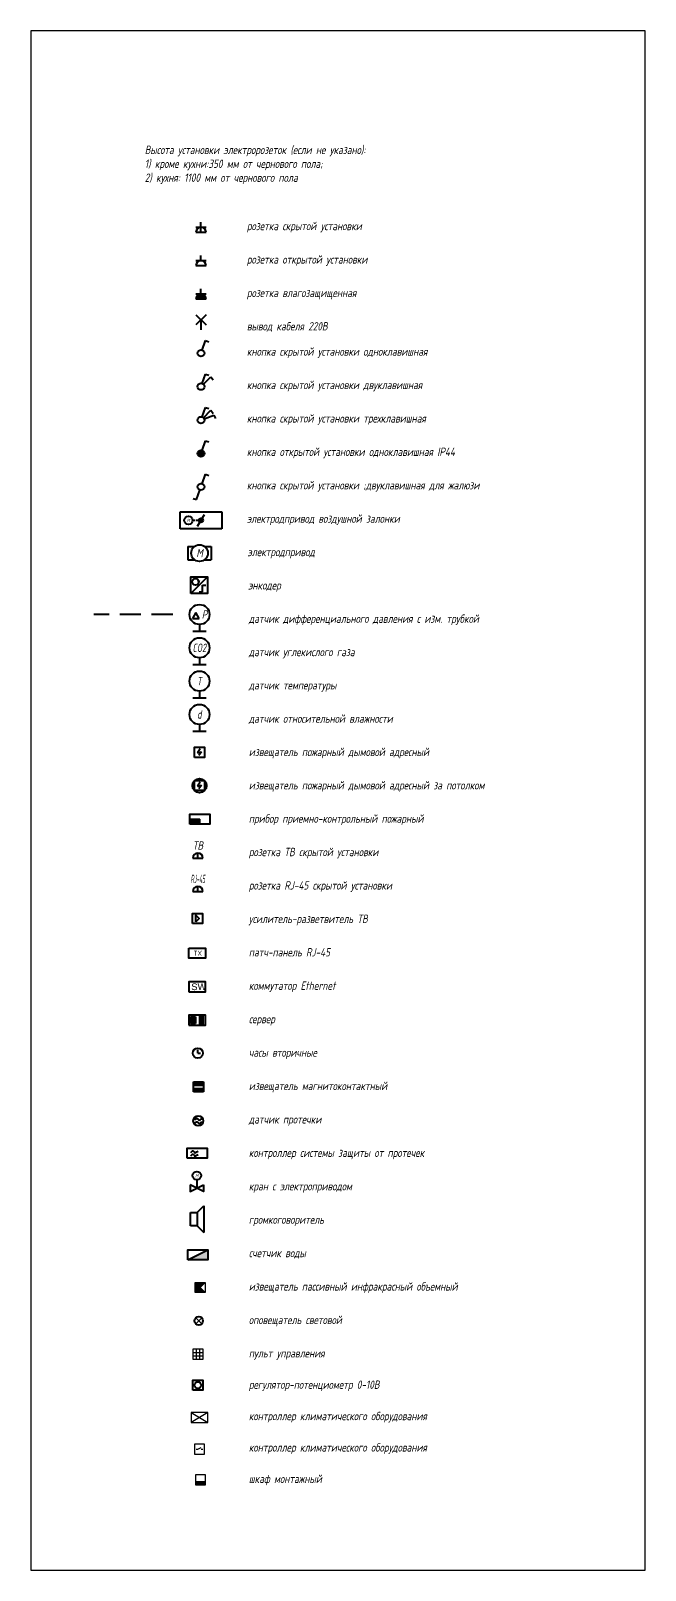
# Model space of a CAD drawing. Header units: millimetres. Extents: x 4401 to 32248, y -2196 to 17008.
# Drawn here: x 28570 to 32248, y -2196 to 7016 of the extents above; entities that cross this region are included whole.
import ezdxf
from ezdxf.enums import TextEntityAlignment as Align

# ---------------------------------------------------------------- set-up
doc = ezdxf.new("R2010")
doc.units = ezdxf.units.MM
doc.linetypes.add('DASHED', pattern=[19.05, 12.7, -6.35])
doc.layers.add('100 noprint', color=2, linetype='Continuous', plot=False)
doc.styles.add('GOST typeA', font='GOST_A.TTF')
doc.styles.get("Standard").update_dxf_attribs({"font": 'arial.ttf'})
doc.styles.add('ГОСТ-ISOCPEUR', font='isocpeui.ttf', dxfattribs={"width": 0.8})

# ---------------------------------------------------------------- blocks, each defined once
blk = doc.blocks.new('розетка скрытая трехполюсная')
at = {"color": 0, "lineweight": -2}
for p, q in [((-1.5, 1.5), (1.5, 1.5)), ((-1.5, 0), (1.5, 0)), ((0, 0), (0, 3))]:
    blk.add_line(p, q, dxfattribs=at)
blk.add_arc((0, 0), 1.5, 0, 180, dxfattribs=at)
blk = doc.blocks.new('розетка открытая трехполюсная')
at = {"color": 0, "lineweight": -2}
for p, q in [((-1.5, 1.5), (1.5, 1.5)), ((-1.5, 0), (1.5, 0)), ((0, 1.5), (0, 3))]:
    blk.add_line(p, q, dxfattribs=at)
blk.add_arc((0, 0), 1.5, 0, 180, dxfattribs=at)
blk = doc.blocks.new('розетка скрытая трехполюсная IP54')
at = {"lineweight": -2}
h = blk.add_hatch(color=0, dxfattribs=at)
h.paths.add_polyline_path([(0, 0), (0, 1.5, 0.414214), (-1.5, 0)])
h.paths.add_polyline_path([(1.5, 0, 0.414214), (0, 1.5), (0, 0)])
at = {"color": 0, "lineweight": -2}
for p, q in [((-1.5, 1.5), (1.5, 1.5)), ((-1.5, 0), (1.5, 0)), ((0, 0), (0, 3))]:
    blk.add_line(p, q, dxfattribs=at)
blk.add_arc((0, 0), 1.5, 0, 180, dxfattribs=at)
blk = doc.blocks.new('стац. точка')
at = {"color": 0, "lineweight": -2}
for p, q in [((-1.5, 1.5), (1.5, -1.5)), ((1.5, 1.5), (-1.5, -1.5)), ((0, 0), (0, -3))]:
    blk.add_line(p, q, dxfattribs=at)
blk = doc.blocks.new('кнопка 1')
at = {"color": 0, "lineweight": -2}
for p, q in [((0.35, 0.94), (1.39, 3.78)), ((1.39, 3.78), (2.34, 3.45))]:
    blk.add_line(p, q, dxfattribs=at)
blk.add_circle((0, 0), 1, dxfattribs=at)
blk = doc.blocks.new('кнопка 2')
at = {"color": 0, "lineweight": -2}
for p, q in [((0.35, 0.94), (1.39, 3.78)), ((0.71, 0.71), (2.93, 2.93)), ((1.39, 3.78), (2.34, 3.45)), ((2.93, 2.93), (3.66, 2))]:
    blk.add_line(p, q, dxfattribs=at)
blk.add_circle((0, 0), 1, dxfattribs=at)
blk = doc.blocks.new('кнопка 3')
at = {"color": 0, "lineweight": -2}
for p, q in [((0.35, 0.94), (1.39, 3.78)), ((0.71, 0.71), (2.93, 2.93)), ((0.94, 0.35), (3.89, 1.44)), ((1.39, 3.78), (2.34, 3.45)), ((2.93, 2.93), (3.66, 2)), ((3.89, 1.44), (4.3, 0.48))]:
    blk.add_line(p, q, dxfattribs=at)
blk.add_circle((0, 0), 1, dxfattribs=at)
blk = doc.blocks.new('кнопка 1 открытая IP44')
at = {"lineweight": -2}
blk.add_hatch(color=0, dxfattribs=at).paths.add_polyline_path([(-1, 0, 1), (1, 0, 1)])
at = {"color": 0, "lineweight": -2}
for p, q in [((0.35, 0.94), (1.39, 3.78)), ((1.39, 3.78), (2.34, 3.45))]:
    blk.add_line(p, q, dxfattribs=at)
blk.add_circle((0, 0), 1, dxfattribs=at)
blk = doc.blocks.new('дроссель d100')
at = {"color": 0, "lineweight": -2}
for p, q in [((0, 0), (0, 100)), ((0, 100), (250, 100)), ((250, 100), (250, 0)), ((250, 0), (0, 0)), ((103.4, 14.7), (146.6, 85.3))]:
    blk.add_line(p, q, dxfattribs=at)
at = {"color": 0, "linetype": 'DASHED', "lineweight": -2}
blk.add_line((75, 50), (125, 50), dxfattribs=at)
at = {"color": 0, "lineweight": -2}
for centre, radius in [((50, 50), 25), ((125, 50), 12.5)]:
    blk.add_circle(centre, radius, dxfattribs=at)
at = {"color": 0, "lineweight": -2, "style": 'ГОСТ-ISOCPEUR', "width": 0.8}
blk.add_text('M', height=20, dxfattribs=at).set_placement((50, 50), align=Align.MIDDLE_CENTER)
blk = doc.blocks.new('электродвигатель')
at = {"color": 0, "lineweight": -2}
for p, q in [((0, 4), (0, 0)), ((0, 4), (2, 4)), ((0, 0), (2, 0)), ((5, 4), (7, 4)), ((5, 0), (7, 0)), ((7, 4), (7, 0))]:
    blk.add_line(p, q, dxfattribs=at)
blk.add_circle((3.5, 2), 2.5, dxfattribs=at)
at = {"color": 0, "lineweight": -2, "style": 'ГОСТ-ISOCPEUR', "width": 0.8}
blk.add_text('M', height=2.5, rotation=360, dxfattribs=at).set_placement((3.5, 2), align=Align.MIDDLE_CENTER)
blk = doc.blocks.new('энкодер')
at = {"color": 0, "lineweight": -2}
for p, q in [((0, 0), (5, 5)), ((2.43, 3.56), (2.2, 3.9)), ((2.43, 3.56), (2.66, 3.9)), ((2.48, 0.56), (3.48, 0.56)), ((3.48, 0.56), (3.48, 2.56)), ((3.48, 2.56), (4.48, 2.56))]:
    blk.add_line(p, q, dxfattribs=at)
blk.add_lwpolyline([(0, 0), (0, 5), (5, 5), (5, 0)], close=True, dxfattribs=at)
blk.add_circle((1.43, 3.56), 1, dxfattribs=at)
blk = doc.blocks.new('кнопка жалюзи')
at = {"color": 0, "lineweight": -2}
for p, q in [((0.35, 0.94), (1.39, 3.78)), ((1.39, 3.78), (2.34, 3.45)), ((-2.34, -3.45), (-1.39, -3.78)), ((-1.39, -3.78), (-0.35, -0.94))]:
    blk.add_line(p, q, dxfattribs=at)
blk.add_circle((0, 0), 1, dxfattribs=at)
blk = doc.blocks.new('датчик давления')
at = {"color": 0, "lineweight": -2}
for p, q in [((-1.09, 5.56), (-2.09, 3.83)), ((-0.09, 3.83), (-1.09, 5.56)), ((-2.09, 3.83), (-0.09, 3.83)), ((-2, 0), (2, 0)), ((0, 2), (0, 0))]:
    blk.add_line(p, q, dxfattribs=at)
blk.add_circle((0, 5), 3, dxfattribs=at)
at = {"color": 0, "lineweight": -2, "style": 'ГОСТ-ISOCPEUR', "width": 0.8}
blk.add_text('P', height=2.5, rotation=360, dxfattribs=at).set_placement((1.5, 5), align=Align.MIDDLE_CENTER)
blk = doc.blocks.new('датчик CO2')
at = {"color": 0, "lineweight": -2}
for p, q in [((-2, 0), (2, 0)), ((0, 2), (0, 0))]:
    blk.add_line(p, q, dxfattribs=at)
blk.add_circle((0, 5), 3, dxfattribs=at)
at = {"color": 0, "lineweight": -2, "style": 'ГОСТ-ISOCPEUR', "width": 0.6}
blk.add_text('CO2', height=2.5, rotation=360, dxfattribs=at).set_placement((-0.01, 5), align=Align.MIDDLE_CENTER)
blk = doc.blocks.new('датчик температуры')
at = {"color": 0, "lineweight": -2}
for p, q in [((-2, 0), (2, 0)), ((0, 2), (0, 0))]:
    blk.add_line(p, q, dxfattribs=at)
blk.add_circle((0, 5), 3, dxfattribs=at)
at = {"color": 0, "lineweight": -2, "style": 'ГОСТ-ISOCPEUR', "width": 0.6}
blk.add_text('T', height=2.5, rotation=360, dxfattribs=at).set_placement((-0.01, 5), align=Align.MIDDLE_CENTER)
blk = doc.blocks.new('датчик относительной влажности')
at = {"color": 0, "lineweight": -2}
for p, q in [((-2, 0), (2, 0)), ((0, 2), (0, 0))]:
    blk.add_line(p, q, dxfattribs=at)
blk.add_circle((0, 5), 3, dxfattribs=at)
at = {"color": 0, "lineweight": -2, "style": 'ГОСТ-ISOCPEUR', "width": 0.6}
blk.add_text('d', height=2.5, rotation=360, dxfattribs=at).set_placement((-0.01, 5), align=Align.MIDDLE_CENTER)
blk = doc.blocks.new('дымовой')
at = {"color": 0, "lineweight": -2}
for p, q in [((-1.3, 2.5), (-2.11, 1.35)), ((-2.11, 1.35), (-0.89, 1.65)), ((-0.89, 1.65), (-1.71, 0.5))]:
    blk.add_line(p, q, dxfattribs=at)
blk.add_lwpolyline([(-3, 0), (-3, 3), (0, 3), (0, 0)], close=True, dxfattribs=at)
blk = doc.blocks.new('ППК')
at = {"lineweight": -2}
blk.add_hatch(color=0, dxfattribs=at).paths.add_polyline_path([(-3, 0), (-3, 1.5), (-6, 1.5), (-6, 0)])
at = {"color": 0, "lineweight": -2}
for p in [(-6, 1.5), (-3, 0)]:
    blk.add_line(p, (-3, 1.5), dxfattribs=at)
blk.add_lwpolyline([(-6, 0), (-6, 3), (0, 3), (0, 0)], close=True, dxfattribs=at)
blk = doc.blocks.new('розетка ТВ')
at = {"color": 0, "lineweight": -2}
for p, q in [((-1.5, 0), (1.5, 0)), ((0, 0), (0, 1.5))]:
    blk.add_line(p, q, dxfattribs=at)
blk.add_arc((0, 0), 1.5, 0, 180, dxfattribs=at)
at = {"color": 0, "lineweight": -2, "style": 'ГОСТ-ISOCPEUR', "width": 0.8}
blk.add_text('ТВ', height=2.5, dxfattribs=at).set_placement((0, 2.5), align=Align.CENTER)
blk = doc.blocks.new('розетка RJ-45')
at = {"color": 0, "lineweight": -2}
for p, q in [((-1.5, 0), (1.5, 0)), ((0, 0), (0, 1.5))]:
    blk.add_line(p, q, dxfattribs=at)
blk.add_arc((0, 0), 1.5, 0, 180, dxfattribs=at)
at = {"color": 0, "lineweight": -2, "style": 'ГОСТ-ISOCPEUR', "width": 0.4}
blk.add_text('RJ-45', height=2.5, dxfattribs=at).set_placement((0, 2.5), align=Align.CENTER)
blk = doc.blocks.new('краб ТВ')
at = {"color": 0, "lineweight": -2}
blk.add_lwpolyline([(0, 0), (0, 3), (3, 3), (3, 0)], close=True, dxfattribs=at)
blk.add_lwpolyline([(1, 0.5), (1, 2.5), (2, 1.5), (1, 0.5)], dxfattribs=at)
blk = doc.blocks.new('панель медная')
at = {"color": 0, "lineweight": -2}
blk.add_lwpolyline([(0, 3), (5, 3), (5, 0), (0, 0)], close=True, dxfattribs=at)
at = {"color": 0, "lineweight": -2, "style": 'GOST typeA'}
blk.add_text('TX', height=1.5, dxfattribs=at).set_placement((1.43, 0.76))
blk = doc.blocks.new('коммутатор')
at = {"color": 0, "lineweight": -2}
blk.add_lwpolyline([(0, 0), (5, 0), (5, 3), (0, 3)], close=True, dxfattribs=at)
blk.add_text('SW', height=2, dxfattribs=at).set_placement((0.72, 0.48))
blk = doc.blocks.new('сервер')
at = {"color": 0, "lineweight": -2}
for p, q in [((0.5, 2.5), (2, 2.5)), ((0.5, 0.5), (0.5, 2.5)), ((0.5, 2), (2, 2)), ((0.5, 1.5), (2, 1.5)), ((0.5, 1), (2, 1)), ((2, 0.5), (0.5, 0.5)), ((1, 2.5), (1, 0.5)), ((1.5, 2.5), (1.5, 0.5)), ((2, 2.5), (2, 0.5)), ((3, 2.5), (4.5, 2.5)), ((3, 2), (4.5, 2)), ((3, 1.5), (4.5, 1.5)), ((3, 1), (4.5, 1)), ((3, 0.5), (4.5, 0.5))]:
    blk.add_line(p, q, dxfattribs=at)
blk.add_lwpolyline([(0, 0), (5, 0), (5, 3), (0, 3)], close=True, dxfattribs=at)
blk = doc.blocks.new('часы')
at = {"color": 0, "lineweight": -2}
for q in [(9893.5, 982.52), (9894.25, 981.52)]:
    blk.add_line((9893.5, 981.52), q, dxfattribs=at)
blk.add_circle((9893.5, 981.52), 1.5, dxfattribs=at)
blk = doc.blocks.new('геркон')
at = {"lineweight": -2}
for points in [[(3, 2), (3, 3), (0, 3), (0, 2)], [(3, 0), (3, 1), (0, 1), (0, 0)]]:
    blk.add_hatch(color=0, dxfattribs=at).paths.add_polyline_path(points)
at = {"color": 0, "lineweight": -2}
for p, q in [((0, 0), (0, 3)), ((0, 3), (3, 3)), ((0, 2), (3, 2)), ((0, 1), (3, 1)), ((3, 0), (0, 0)), ((3, 3), (3, 0))]:
    blk.add_line(p, q, dxfattribs=at)
blk = doc.blocks.new('датчик протечки')
at = {"color": 0, "lineweight": -2}
blk.add_circle((0, 0), 1.5, dxfattribs=at)
at = {"color": 0, "lineweight": -2, "start_tangent": (0.745789, 0.666182), "end_tangent": (0.976749, -0.214388)}
for points in [[(-1.08, 0.27), (-0.41, 0.76), (0.2, 0.22), (1.14, 0.64)], [(-1.08, -0.73), (-0.41, -0.24), (0.2, -0.78), (1.14, -0.36)]]:
    blk.add_spline(points, degree=3, dxfattribs=at)
blk = doc.blocks.new('контроллер протечек')
at = {"color": 0, "lineweight": -2}
blk.add_lwpolyline([(0, 0), (0, 3), (6, 3), (6, 0)], close=True, dxfattribs=at)
at = {"color": 0, "lineweight": -2, "start_tangent": (0.745789, 0.666182), "end_tangent": (0.976749, -0.214388)}
for points in [[(1.1, 1.73), (1.77, 2.23), (2.38, 1.68), (3.32, 2.1)], [(1.1, 0.73), (1.77, 1.23), (2.38, 0.68), (3.32, 1.1)]]:
    blk.add_spline(points, degree=3, dxfattribs=at)
blk = doc.blocks.new('вентиль с электроприводом')
at = {"color": 0, "linetype": 'DASHED', "lineweight": -2}
blk.add_line((0, 2.5), (0, 0), dxfattribs=at)
at = {"color": 0, "lineweight": -2}
for points in [[(-2, 1), (-2, -1), (0, 0), (-2, 1)], [(2, 1), (2, -1), (0, 0), (2, 1)]]:
    blk.add_lwpolyline(points, dxfattribs=at)
blk.add_circle((0, 3.75), 1.25, dxfattribs=at)
at = {"color": 0, "lineweight": -2, "style": 'ГОСТ-ISOCPEUR', "width": 0.8}
blk.add_text('M', height=1, rotation=360, dxfattribs=at).set_placement((0, 3.75), align=Align.MIDDLE_CENTER)
blk = doc.blocks.new('громкоговоритель')
at = {"color": 0, "lineweight": -2}
for p, q in [((0, -2), (0, 2)), ((0, 2), (2, 2)), ((2, 2), (4, 4)), ((2, 2), (2, -2)), ((4, 4), (4, -4)), ((2, -2), (0, -2)), ((2, -2), (4, -4))]:
    blk.add_line(p, q, dxfattribs=at)
blk = doc.blocks.new('счетчик воды')
at = {"lineweight": -2}
blk.add_hatch(color=0, dxfattribs=at).paths.add_polyline_path([(6, 0), (6, 3), (0, 0)])
at = {"color": 0, "lineweight": -2}
blk.add_line((0, 0), (6, 3), dxfattribs=at)
blk.add_lwpolyline([(0, 0), (0, 3), (6, 3), (6, 0)], close=True, dxfattribs=at)
blk = doc.blocks.new('Охранный датчик')
blk.add_hatch(color=0).paths.add_polyline_path([(3, 3), (0, 3), (0, 0), (3, 0), (1.5, 1.5)])
at = {"color": 0}
for p, q in [((3, 3), (1.5, 1.5)), ((1.5, 1.5), (3, 0))]:
    blk.add_line(p, q, dxfattribs=at)
blk.add_lwpolyline([(3, 0), (0, 0), (0, 3), (3, 3)], close=True, dxfattribs=at)
blk = doc.blocks.new('клавиатура ОС')
at = {"color": 0}
for p, q in [((0, 2), (3, 2)), ((0, 1), (3, 1)), ((1, 3), (1, 0)), ((2, 3), (2, 0))]:
    blk.add_line(p, q, dxfattribs=at)
blk.add_lwpolyline([(0, 0), (3, 0), (3, 3), (0, 3)], close=True, dxfattribs=at)
blk = doc.blocks.new('регулятор')
at = {"color": 0, "lineweight": -2}
blk.add_lwpolyline([(-1.5, -1.5), (-1.5, 1.5), (1.5, 1.5), (1.5, -1.5)], close=True, dxfattribs=at)
blk.add_circle((0, 0), 1, dxfattribs=at)
blk = doc.blocks.new('маршрутизатор INET')
at = {"color": 0}
for p, q in [((0, 3), (5, 0)), ((5, 3), (0, 0))]:
    blk.add_line(p, q, dxfattribs=at)
blk.add_lwpolyline([(0, 0), (5, 0), (5, 3), (0, 3)], close=True, dxfattribs=at)
blk = doc.blocks.new('реле контроля напряжения')
at = {"color": 0, "ltscale": 100}
for p, q in [((0.5, 1.5), (1, 1.5)), ((1, 1.5), (2, 2)), ((2, 1.5), (2.5, 1.5))]:
    blk.add_line(p, q, dxfattribs=at)
blk.add_lwpolyline([(0, 0), (3, 0), (3, 3), (0, 3)], close=True, dxfattribs=at)
blk = doc.blocks.new('шкаф')
blk.add_hatch(color=256).paths.add_polyline_path([(3, 0), (3, 1), (0, 1), (0, 0)])
blk.add_line((0, 1), (3, 1))
blk.add_lwpolyline([(0, 0), (3, 0), (3, 3), (0, 3)], close=True)

msp = doc.modelspace()

# ---------------------------------------------------------------- linework, layer by layer
at = {"linetype": 'DASHED', "lineweight": 40, "ltscale": 10}
msp.add_line((29420.1, 3523.1), (28946.8, 3523.1), dxfattribs=at)
for p, q in [((29593.6, -721.7), (29558.3, -686.3)), ((29558.3, -721.7), (29593.6, -686.3))]:
    msp.add_line(p, q)
at = {"lineweight": 40}
for centre, radius in [((29580, 2498.9), 42.4), ((29575.9, -704), 25)]:
    msp.add_circle(centre, radius, dxfattribs=at)
at = {"layer": '100 noprint'}
msp.add_lwpolyline([(28570.3, 7016.4), (28570.3, -2196.5), (32247.9, -2196.5), (32247.9, 7016.4)], close=True, dxfattribs=at)

# ---------------------------------------------------------------- block references
at = {"lineweight": 40, "xscale": 20, "yscale": 20, "zscale": 20}
for name, p in [('розетка скрытая трехполюсная', (29589.1, 5811.7)), ('розетка открытая трехполюсная', (29589.1, 5611.7)), ('розетка скрытая трехполюсная IP54', (29589.1, 5411.7)), ('стац. точка', (29589.1, 5286.7)), ('кнопка 1', (29589.1, 5086.7)), ('кнопка 2', (29589.1, 4886.7)), ('кнопка 3', (29589.1, 4686.7)), ('кнопка 1 открытая IP44', (29589.1, 4486.7)), ('кнопка жалюзи', (29589.1, 4286.7)), ('электродвигатель', (29510.6, 3850.9)), ('энкодер', (29527.6, 3647.9)), ('датчик давления', (29580.1, 3423.1)), ('датчик CO2', (29580.1, 3223.8)), ('датчик температуры', (29580.1, 3024.4)), ('датчик относительной влажности', (29580.1, 2825)), ('дымовой', (29610.1, 2668.3)), ('дымовой', (29610.1, 2468.9)), ('ППК', (29642.7, 2267.4)), ('розетка ТВ', (29570.8, 2065.6)), ('розетка RJ-45', (29570.8, 1865.6)), ('краб ТВ', (29537.4, 1672.9)), ('панель медная', (29516.9, 1465.6)), ('коммутатор', (29516.9, 1265.6)), ('сервер', (29516.9, 1065.6)), ('часы', (-168299.6, -18731.9)), ('геркон', (29545, 665.9)), ('датчик протечки', (29573, 492.7)), ('контроллер протечек', (29506.2, 268.6)), ('вентиль с электроприводом', (29564.2, 90.2)), ('громкоговоритель', (29526.6, -96.2)), ('счетчик воды', (29509.6, -338.9)), ('регулятор', (29569.9, -1088.9))]:
    msp.add_blockref(name, p, dxfattribs=at)
at = {"lineweight": 40, "rotation": 360}
msp.add_blockref('дроссель d100', (29464.1, 4036.7), dxfattribs=at)
at = {"xscale": 20, "yscale": 20, "zscale": 20}
for name, p in [('Охранный датчик', (29553.4, -535.1)), ('клавиатура ОС', (29541.1, -934.1)), ('маршрутизатор INET', (29530.6, -1313.3)), ('реле контроля напряжения', (29550.2, -1502.5)), ('шкаф', (29555.8, -1686.2))]:
    msp.add_blockref(name, p, dxfattribs=at)

# ---------------------------------------------------------------- texts
at = {"linetype": 'Continuous', "style": 'ГОСТ-ISOCPEUR', "width": 0.8}
for s, p in [('розетка скрытой установки', (29863.6, 5822.9)), ('розетка открытой установки', (29863.6, 5622.9)), ('розетка влагозащищенная', (29863.6, 5422.9)), ('вывод кабеля 220В', (29863.6, 5222.9)), ('кнопка скрытой установки одноклавишная', (29863.6, 5071.8)), ('кнопка скрытой установки двуклавишная', (29863.6, 4871.8)), ('кнопка скрытой установки трехклавишная', (29863.6, 4671.8)), ('кнопка открытой установки одноклавишная IP44', (29863.6, 4471.8)), ('кнопка скрытой установки ;двуклавишная для жалюзи', (29863.6, 4271.8)), ('электродпривод воздушной залонки', (29863.6, 4071.8)), ('электродпривод', (29867.5, 3872.2)), ('энкодер', (29871.4, 3672.6)), ('датчик дифференциального давления с изм. трубкой', (29875.4, 3473)), ('датчик углекислого газа', (29875.4, 3273.6)), ('датчик температуры', (29875.4, 3074.3)), ('датчик относительной влажности', (29875.4, 2874.9)), ('извещатель пожарный дымовой адресный', (29875.4, 2675.5)), ('извещатель пожарный дымовой адресный за потолком', (29875.4, 2476.1)), ('прибор приемно-контрольный пожарный', (29875.4, 2276.7)), ('розетка ТВ скрытой установки', (29875.4, 2076.7)), ('розетка RJ-45 скрытой установки', (29875.4, 1876.7)), ('усилитель-разветвитель ТВ', (29875.4, 1676.7)), ('патч-панель RJ-45', (29875.4, 1476.7)), ('коммутатор Ethernet', (29875.4, 1276.7)), ('сервер', (29875.4, 1076.7)), ('часы вторичные', (29875.4, 876.7)), ('извещатель магнитоконтактный', (29875.4, 676.7)), ('датчик протечки', (29875.4, 476.7)), ('контроллер системы защиты от протечек', (29875.4, 276.7)), ('кран с электроприводом', (29875.4, 76.7)), ('громкоговоритель', (29875.4, -123.3)), ('счетчик воды', (29875.4, -323.3)), ('извещатель пассивный инфракрасный объемный', (29875.4, -523.3)), ('оповещатель световой', (29875.4, -723.3)), ('пульт управления', (29875.4, -923.3)), ('регулятор-потенциометр 0-10В', (29875.4, -1111.1)), ('контроллер климатического оборудования', (29875.4, -1298.9)), ('контроллер климатического оборудования', (29875.4, -1486.7)), ('шкаф монтажный', (29875.4, -1674.5))]:
    msp.add_text(s, height=50, dxfattribs=at).set_placement(p)
at = {"linetype": 'Continuous', "insert": (32886.2, 6213.8), "char_height": 50, "attachment_point": 5, "style": 'ГОСТ-ISOCPEUR'}
msp.add_mtext_dynamic_manual_height_columns('{\\pxql;Высота установки электророзеток (если не указано):\\P1) кроме кухни:350 мм от чернового пола;\\P2) кухня: 1100 мм от чернового пола}', width=7267.375, gutter_width=7267.4, heights=[446.2], dxfattribs=at)

doc.saveas('drawing.dxf')
